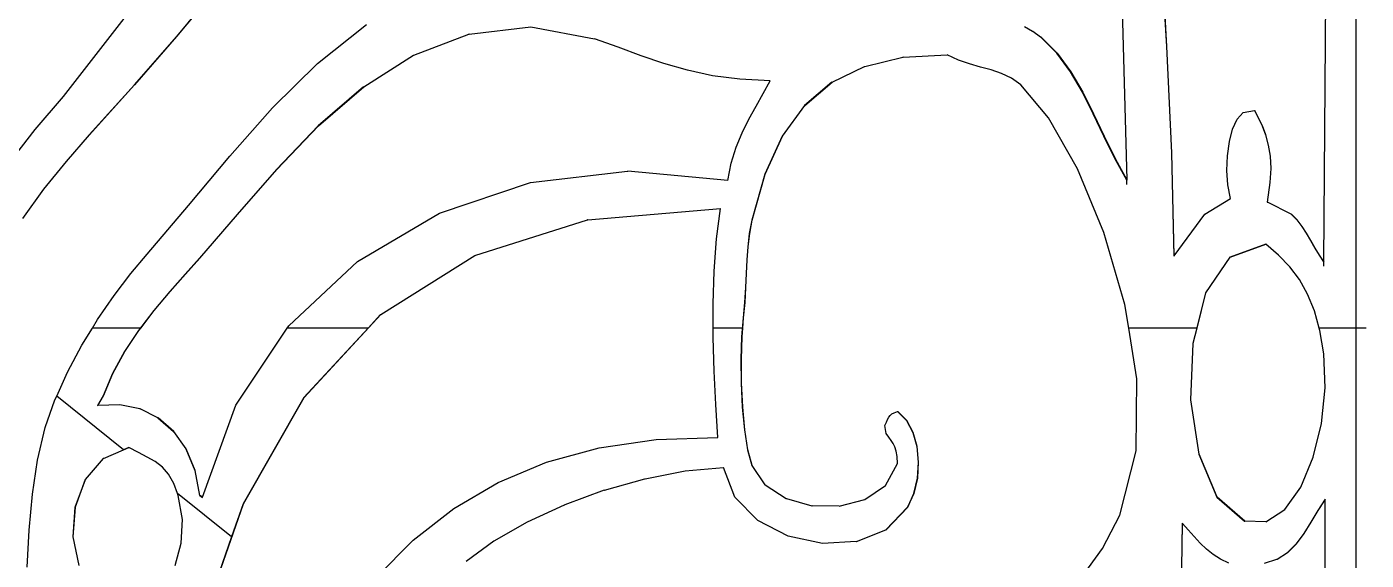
# Model space of a CAD drawing. Header units: inches. Extents: x -343 to 13887, y -13069 to -746.
# Drawn here: x 3764.93 to 3778.86, y -9212.29 to -9206.74 of the extents above; entities that cross this region are included whole.
import ezdxf

# ---------------------------------------------------------------- set-up
doc = ezdxf.new("R2010")
doc.units = ezdxf.units.IN
doc.header["$LTSCALE"] = 17
doc.header["$MEASUREMENT"] = 0
doc.layers.add('OUTLINE', color=1, linetype='Continuous', lineweight=25)

msp = doc.modelspace()

# ---------------------------------------------------------------- linework, layer by layer
for p, q in [((3778.419, -9209.187), (3778.478, -9200.939)), ((3776.269, -9204.613), (3776.371, -9208.334)), ((3776.72, -9205.822), (3776.782, -9206.949)), ((3776.785, -9206.949), (3776.723, -9205.822)), ((3765.313, -9207.47), (3766.182, -9206.35)), ((3766.92, -9206.323), (3766.487, -9206.845)), ((3766.49, -9206.845), (3766.923, -9206.323)), ((3767.954, -9207.125), (3768.463, -9206.719)), ((3769.531, -9206.821), (3770.173, -9206.744)), ((3770.173, -9206.744), (3770.835, -9206.869)), ((3775.306, -9206.742), (3775.391, -9206.789)), ((3775.391, -9206.789), (3775.394, -9206.789)), ((3775.394, -9206.789), (3775.474, -9206.848)), ((3766.487, -9206.845), (3766.049, -9207.346)), ((3766.052, -9207.346), (3766.49, -9206.845)), ((3766.487, -9206.845), (3766.49, -9206.845)), ((3768.954, -9207.04), (3769.528, -9206.821)), ((3769.531, -9206.821), (3769.528, -9206.821)), ((3771.081, -9206.957), (3770.835, -9206.869)), ((3771.319, -9207.044), (3771.081, -9206.957)), ((3775.643, -9207.017), (3775.474, -9206.848)), ((3775.474, -9206.848), (3775.477, -9206.848)), ((3775.477, -9206.848), (3775.646, -9207.017)), ((3776.782, -9206.949), (3776.785, -9206.949)), ((3776.782, -9206.949), (3776.834, -9208.055)), ((3776.837, -9208.055), (3776.785, -9206.949)), ((3768.436, -9207.368), (3768.952, -9207.04)), ((3768.952, -9207.04), (3768.954, -9207.04)), ((3771.556, -9207.125), (3771.319, -9207.044)), ((3773.645, -9207.155), (3774.041, -9207.06)), ((3774.044, -9207.06), (3774.041, -9207.06)), ((3774.044, -9207.06), (3774.502, -9207.035)), ((3774.619, -9207.09), (3774.502, -9207.035)), ((3774.735, -9207.13), (3774.619, -9207.09)), ((3775.786, -9207.211), (3775.643, -9207.017)), ((3775.643, -9207.017), (3775.646, -9207.017)), ((3775.646, -9207.017), (3775.788, -9207.211)), ((3767.486, -9207.588), (3767.954, -9207.125)), ((3771.8, -9207.196), (3771.556, -9207.125)), ((3772.061, -9207.252), (3771.8, -9207.196)), ((3773.305, -9207.321), (3773.642, -9207.155)), ((3773.642, -9207.155), (3773.645, -9207.155)), ((3774.849, -9207.162), (3774.735, -9207.13)), ((3774.96, -9207.192), (3774.849, -9207.162)), ((3775.067, -9207.228), (3774.96, -9207.192)), ((3775.17, -9207.277), (3775.067, -9207.228)), ((3775.909, -9207.424), (3775.786, -9207.211)), ((3775.786, -9207.211), (3775.788, -9207.211)), ((3775.788, -9207.211), (3775.912, -9207.424)), ((3766.049, -9207.346), (3765.579, -9207.868)), ((3765.582, -9207.868), (3766.052, -9207.346)), ((3766.049, -9207.346), (3766.052, -9207.346)), ((3768.433, -9207.368), (3767.962, -9207.774)), ((3767.965, -9207.774), (3768.436, -9207.368)), ((3768.433, -9207.368), (3768.436, -9207.368)), ((3772.345, -9207.29), (3772.061, -9207.252)), ((3772.661, -9207.304), (3772.345, -9207.29)), ((3772.589, -9207.436), (3772.661, -9207.304)), ((3773.303, -9207.321), (3773.018, -9207.562)), ((3773.021, -9207.562), (3773.305, -9207.321)), ((3773.303, -9207.321), (3773.305, -9207.321)), ((3775.268, -9207.346), (3775.17, -9207.277)), ((3775.556, -9207.689), (3775.268, -9207.346)), ((3765.019, -9207.813), (3765.313, -9207.47)), ((3772.514, -9207.568), (3772.589, -9207.436)), ((3776.022, -9207.65), (3775.909, -9207.424)), ((3775.909, -9207.424), (3775.912, -9207.424)), ((3775.912, -9207.424), (3776.024, -9207.65)), ((3767.043, -9208.088), (3767.486, -9207.588)), ((3772.44, -9207.703), (3772.514, -9207.568)), ((3773.018, -9207.562), (3772.787, -9207.88)), ((3772.79, -9207.88), (3773.021, -9207.562)), ((3773.018, -9207.562), (3773.021, -9207.562)), ((3776.131, -9207.882), (3776.022, -9207.65)), ((3776.022, -9207.65), (3776.024, -9207.65)), ((3776.024, -9207.65), (3776.134, -9207.882)), ((3777.519, -9207.704), (3777.58, -9207.636)), ((3777.58, -9207.636), (3777.697, -9207.615)), ((3777.697, -9207.615), (3777.7, -9207.615)), ((3777.697, -9207.615), (3777.738, -9207.691)), ((3777.741, -9207.691), (3777.7, -9207.615)), ((3767.962, -9207.774), (3767.527, -9208.227)), ((3767.53, -9208.227), (3767.965, -9207.774)), ((3767.962, -9207.774), (3767.965, -9207.774)), ((3772.37, -9207.845), (3772.44, -9207.703)), ((3775.856, -9208.22), (3775.556, -9207.689)), ((3777.471, -9207.808), (3777.519, -9207.704)), ((3777.738, -9207.691), (3777.741, -9207.691)), ((3777.738, -9207.691), (3777.778, -9207.775)), ((3777.78, -9207.775), (3777.741, -9207.691)), ((3777.778, -9207.775), (3777.78, -9207.775)), ((3777.778, -9207.775), (3777.813, -9207.869)), ((3777.816, -9207.869), (3777.78, -9207.775)), ((3764.732, -9208.181), (3765.019, -9207.813)), ((3765.579, -9207.868), (3765.339, -9208.144)), ((3765.342, -9208.144), (3765.582, -9207.868)), ((3765.579, -9207.868), (3765.582, -9207.868)), ((3772.308, -9207.996), (3772.37, -9207.845)), ((3772.787, -9207.88), (3772.605, -9208.277)), ((3772.608, -9208.277), (3772.79, -9207.88)), ((3772.787, -9207.88), (3772.79, -9207.88)), ((3776.245, -9208.115), (3776.131, -9207.882)), ((3776.131, -9207.882), (3776.134, -9207.882)), ((3776.134, -9207.882), (3776.248, -9208.115)), ((3777.437, -9207.938), (3777.471, -9207.808)), ((3777.813, -9207.869), (3777.816, -9207.869)), ((3777.813, -9207.869), (3777.842, -9207.974)), ((3777.845, -9207.974), (3777.816, -9207.869)), ((3772.257, -9208.161), (3772.308, -9207.996)), ((3776.834, -9208.055), (3776.837, -9208.055)), ((3776.834, -9208.055), (3776.858, -9209.129)), ((3776.861, -9209.126), (3776.837, -9208.055)), ((3777.417, -9208.085), (3777.437, -9207.938)), ((3777.842, -9207.974), (3777.845, -9207.974)), ((3777.842, -9207.974), (3777.861, -9208.09)), ((3777.864, -9208.09), (3777.845, -9207.974)), ((3765.339, -9208.144), (3765.105, -9208.434)), ((3765.108, -9208.434), (3765.342, -9208.144)), ((3765.339, -9208.144), (3765.342, -9208.144)), ((3766.613, -9208.601), (3767.043, -9208.088)), ((3772.22, -9208.341), (3772.257, -9208.161)), ((3776.371, -9208.339), (3776.245, -9208.115)), ((3776.245, -9208.115), (3776.248, -9208.115)), ((3776.248, -9208.115), (3776.371, -9208.334)), ((3777.412, -9208.239), (3777.417, -9208.085)), ((3777.861, -9208.09), (3777.864, -9208.09)), ((3777.861, -9208.09), (3777.868, -9208.219)), ((3777.871, -9208.219), (3777.864, -9208.09)), ((3767.527, -9208.227), (3767.119, -9208.697)), ((3767.122, -9208.697), (3767.53, -9208.227)), ((3767.527, -9208.227), (3767.53, -9208.227)), ((3770.168, -9208.364), (3771.179, -9208.245)), ((3771.179, -9208.245), (3771.182, -9208.245)), ((3771.182, -9208.245), (3771.181, -9208.245)), ((3772.22, -9208.341), (3771.182, -9208.245)), ((3772.605, -9208.277), (3772.47, -9208.756)), ((3772.473, -9208.756), (3772.608, -9208.277)), ((3772.605, -9208.277), (3772.608, -9208.277)), ((3776.132, -9208.885), (3775.856, -9208.22)), ((3776.371, -9208.334), (3776.371, -9208.339)), ((3776.372, -9208.341), (3776.371, -9208.339)), ((3776.372, -9208.383), (3776.372, -9208.341)), ((3777.422, -9208.389), (3777.412, -9208.239)), ((3777.868, -9208.219), (3777.859, -9208.362)), ((3777.862, -9208.362), (3777.871, -9208.219)), ((3777.868, -9208.219), (3777.871, -9208.219)), ((3765.105, -9208.434), (3764.885, -9208.738)), ((3764.888, -9208.738), (3765.108, -9208.434)), ((3765.105, -9208.434), (3765.108, -9208.434)), ((3769.221, -9208.682), (3770.168, -9208.364)), ((3777.447, -9208.528), (3777.422, -9208.389)), ((3777.859, -9208.362), (3777.83, -9208.569)), ((3777.833, -9208.569), (3777.862, -9208.362)), ((3777.859, -9208.362), (3777.862, -9208.362)), ((3766.182, -9209.108), (3766.613, -9208.601)), ((3777.182, -9208.694), (3777.447, -9208.528)), ((3777.83, -9208.569), (3777.833, -9208.569)), ((3778.08, -9208.694), (3777.833, -9208.569)), ((3767.119, -9208.697), (3766.727, -9209.15)), ((3766.73, -9209.15), (3767.122, -9208.697)), ((3767.119, -9208.697), (3767.122, -9208.697)), ((3768.371, -9209.184), (3769.221, -9208.682)), ((3769.591, -9209.121), (3770.763, -9208.752)), ((3770.766, -9208.752), (3770.763, -9208.752)), ((3770.766, -9208.752), (3772.146, -9208.632)), ((3772.104, -9208.951), (3772.146, -9208.632)), ((3772.47, -9208.756), (3772.445, -9208.893)), ((3772.448, -9208.893), (3772.473, -9208.756)), ((3772.47, -9208.756), (3772.473, -9208.756)), ((3776.861, -9209.126), (3777.182, -9208.694)), ((3778.08, -9208.694), (3778.083, -9208.694)), ((3778.08, -9208.694), (3778.139, -9208.753)), ((3778.141, -9208.753), (3778.083, -9208.694)), ((3778.139, -9208.753), (3778.141, -9208.753)), ((3778.139, -9208.753), (3778.19, -9208.82)), ((3778.193, -9208.82), (3778.141, -9208.753)), ((3772.445, -9208.893), (3772.429, -9209.031)), ((3772.432, -9209.031), (3772.448, -9208.893)), ((3772.445, -9208.893), (3772.448, -9208.893)), ((3776.35, -9209.631), (3776.132, -9208.885)), ((3778.19, -9208.82), (3778.193, -9208.82)), ((3778.19, -9208.82), (3778.237, -9208.892)), ((3778.24, -9208.892), (3778.193, -9208.82)), ((3778.237, -9208.892), (3778.24, -9208.892)), ((3778.237, -9208.892), (3778.281, -9208.968)), ((3778.284, -9208.968), (3778.24, -9208.892)), ((3772.078, -9209.284), (3772.104, -9208.951)), ((3772.429, -9209.031), (3772.42, -9209.169)), ((3772.422, -9209.169), (3772.432, -9209.031)), ((3772.429, -9209.031), (3772.432, -9209.031)), ((3777.815, -9209.005), (3777.445, -9209.139)), ((3777.445, -9209.139), (3777.816, -9209.006)), ((3777.816, -9209.006), (3777.815, -9209.005)), ((3777.948, -9209.119), (3777.816, -9209.006)), ((3778.281, -9208.968), (3778.325, -9209.045)), ((3778.281, -9208.968), (3778.284, -9208.968)), ((3778.328, -9209.045), (3778.284, -9208.968)), ((3778.325, -9209.045), (3778.328, -9209.045)), ((3778.325, -9209.045), (3778.37, -9209.12)), ((3778.373, -9209.12), (3778.328, -9209.045)), ((3766.013, -9209.311), (3766.182, -9209.108)), ((3766.727, -9209.15), (3766.578, -9209.316)), ((3766.581, -9209.316), (3766.73, -9209.15)), ((3766.727, -9209.15), (3766.73, -9209.15)), ((3767.654, -9209.854), (3768.371, -9209.184)), ((3768.612, -9209.737), (3769.589, -9209.121)), ((3769.589, -9209.121), (3769.591, -9209.121)), ((3772.42, -9209.169), (3772.413, -9209.311)), ((3772.416, -9209.311), (3772.422, -9209.169)), ((3772.42, -9209.169), (3772.422, -9209.169)), ((3776.858, -9209.129), (3776.861, -9209.126)), ((3777.442, -9209.139), (3777.19, -9209.512)), ((3777.193, -9209.512), (3777.445, -9209.139)), ((3777.445, -9209.139), (3777.442, -9209.139)), ((3778.064, -9209.24), (3777.948, -9209.119)), ((3778.37, -9209.12), (3778.373, -9209.12)), ((3778.37, -9209.12), (3778.419, -9209.191)), ((3778.419, -9209.187), (3778.373, -9209.12)), ((3765.839, -9209.539), (3766.013, -9209.311)), ((3766.578, -9209.316), (3766.418, -9209.498)), ((3766.42, -9209.498), (3766.581, -9209.316)), ((3766.578, -9209.316), (3766.581, -9209.316)), ((3772.067, -9209.626), (3772.078, -9209.284)), ((3772.413, -9209.311), (3772.406, -9209.457)), ((3772.409, -9209.457), (3772.416, -9209.311)), ((3772.413, -9209.311), (3772.416, -9209.311)), ((3778.165, -9209.373), (3778.064, -9209.24)), ((3778.419, -9209.191), (3778.419, -9209.187)), ((3778.419, -9209.233), (3778.419, -9209.191)), ((3772.406, -9209.457), (3772.397, -9209.61)), ((3772.399, -9209.61), (3772.409, -9209.457)), ((3772.406, -9209.457), (3772.409, -9209.457)), ((3778.251, -9209.524), (3778.165, -9209.373)), ((3765.666, -9209.79), (3765.839, -9209.539)), ((3766.418, -9209.498), (3766.253, -9209.695)), ((3766.256, -9209.695), (3766.42, -9209.498)), ((3766.418, -9209.498), (3766.42, -9209.498)), ((3777.059, -9210.037), (3777.193, -9209.512)), ((3777.19, -9209.512), (3777.097, -9209.878)), ((3777.19, -9209.512), (3777.193, -9209.512)), ((3778.321, -9209.699), (3778.251, -9209.524)), ((3766.096, -9209.904), (3766.256, -9209.695)), ((3766.253, -9209.695), (3766.113, -9209.878)), ((3766.253, -9209.695), (3766.256, -9209.695)), ((3767.814, -9210.599), (3768.612, -9209.737)), ((3768.609, -9209.737), (3768.479, -9209.878)), ((3768.609, -9209.737), (3768.612, -9209.737)), ((3772.067, -9209.878), (3772.067, -9209.626)), ((3772.397, -9209.61), (3772.381, -9209.772)), ((3772.384, -9209.772), (3772.399, -9209.61)), ((3772.397, -9209.61), (3772.399, -9209.61)), ((3776.39, -9209.878), (3776.35, -9209.631)), ((3778.37, -9209.878), (3778.321, -9209.699)), ((3765.502, -9210.057), (3765.612, -9209.878)), ((3765.612, -9209.878), (3765.666, -9209.79)), ((3766.113, -9209.878), (3765.612, -9209.878)), ((3766.113, -9209.878), (3766.093, -9209.904)), ((3767.104, -9210.678), (3767.639, -9209.878)), ((3767.639, -9209.878), (3767.654, -9209.854)), ((3768.479, -9209.878), (3767.639, -9209.878)), ((3768.479, -9209.878), (3767.812, -9210.599)), ((3772.373, -9209.878), (3772.067, -9209.878)), ((3772.068, -9209.975), (3772.067, -9209.878)), ((3772.373, -9209.878), (3772.366, -9209.969)), ((3772.368, -9209.969), (3772.384, -9209.772)), ((3772.381, -9209.772), (3772.373, -9209.878)), ((3772.381, -9209.772), (3772.384, -9209.772)), ((3776.474, -9210.405), (3776.39, -9209.878)), ((3777.097, -9209.878), (3776.39, -9209.878)), ((3777.097, -9209.878), (3777.056, -9210.037)), ((3778.377, -9209.904), (3778.37, -9209.878)), ((3778.86, -9209.878), (3778.37, -9209.878)), ((3766.093, -9209.904), (3765.946, -9210.123)), ((3765.949, -9210.123), (3766.096, -9209.904)), ((3766.093, -9209.904), (3766.096, -9209.904)), ((3772.078, -9210.326), (3772.068, -9209.975)), ((3772.366, -9209.969), (3772.358, -9210.2)), ((3772.361, -9210.2), (3772.368, -9209.969)), ((3772.366, -9209.969), (3772.368, -9209.969)), ((3778.419, -9210.145), (3778.377, -9209.904)), ((3765.352, -9210.337), (3765.502, -9210.057)), ((3765.946, -9210.123), (3765.821, -9210.349)), ((3765.824, -9210.349), (3765.949, -9210.123)), ((3765.946, -9210.123), (3765.949, -9210.123)), ((3777.056, -9210.037), (3777.034, -9210.625)), ((3777.037, -9210.625), (3777.059, -9210.037)), ((3777.056, -9210.037), (3777.059, -9210.037)), ((3778.434, -9210.5), (3778.419, -9210.145)), ((3772.358, -9210.2), (3772.361, -9210.2)), ((3772.358, -9210.2), (3772.36, -9210.448)), ((3772.363, -9210.448), (3772.361, -9210.2)), ((3765.241, -9210.585), (3765.352, -9210.337)), ((3765.821, -9210.349), (3765.726, -9210.581)), ((3765.728, -9210.581), (3765.824, -9210.349)), ((3765.821, -9210.349), (3765.824, -9210.349)), ((3772.095, -9210.674), (3772.078, -9210.326)), ((3776.468, -9211.154), (3776.474, -9210.405)), ((3772.36, -9210.448), (3772.363, -9210.448)), ((3772.36, -9210.448), (3772.372, -9210.699)), ((3772.375, -9210.699), (3772.363, -9210.448)), ((3778.396, -9210.869), (3778.434, -9210.5)), ((3765.122, -9210.913), (3765.223, -9210.624)), ((3765.223, -9210.624), (3765.241, -9210.585)), ((3765.935, -9211.144), (3765.241, -9210.585)), ((3765.726, -9210.581), (3765.667, -9210.685)), ((3765.667, -9210.685), (3765.67, -9210.684)), ((3765.67, -9210.684), (3765.728, -9210.581)), ((3765.897, -9210.675), (3765.67, -9210.684)), ((3765.726, -9210.581), (3765.728, -9210.581)), ((3766.105, -9210.719), (3765.897, -9210.675)), ((3766.757, -9211.637), (3767.104, -9210.678)), ((3767.812, -9210.599), (3767.182, -9211.705)), ((3767.185, -9211.705), (3767.814, -9210.599)), ((3767.812, -9210.599), (3767.814, -9210.599)), ((3772.116, -9211.016), (3772.095, -9210.674)), ((3772.372, -9210.699), (3772.375, -9210.699)), ((3772.372, -9210.699), (3772.394, -9210.936)), ((3772.397, -9210.936), (3772.375, -9210.699)), ((3777.034, -9210.625), (3777.12, -9211.188)), ((3777.034, -9210.625), (3777.037, -9210.625)), ((3777.123, -9211.188), (3777.037, -9210.625)), ((3766.105, -9210.719), (3766.108, -9210.719)), ((3766.294, -9210.812), (3766.108, -9210.719)), ((3766.294, -9210.812), (3766.297, -9210.812)), ((3766.294, -9210.812), (3766.457, -9210.952)), ((3766.46, -9210.952), (3766.297, -9210.812)), ((3773.854, -9210.892), (3773.87, -9210.856)), ((3773.87, -9210.856), (3773.883, -9210.828)), ((3773.883, -9210.828), (3773.894, -9210.804)), ((3773.894, -9210.804), (3773.908, -9210.786)), ((3773.908, -9210.786), (3773.926, -9210.771)), ((3773.926, -9210.771), (3773.951, -9210.758)), ((3773.951, -9210.758), (3773.987, -9210.747)), ((3773.987, -9210.747), (3773.989, -9210.747)), ((3773.987, -9210.747), (3774.078, -9210.839)), ((3774.081, -9210.839), (3773.989, -9210.747)), ((3774.078, -9210.839), (3774.145, -9210.963)), ((3774.078, -9210.839), (3774.081, -9210.839)), ((3774.148, -9210.963), (3774.081, -9210.839)), ((3765.041, -9211.251), (3765.122, -9210.913)), ((3766.457, -9210.952), (3766.586, -9211.135)), ((3766.457, -9210.952), (3766.46, -9210.952)), ((3766.589, -9211.135), (3766.46, -9210.952)), ((3772.394, -9210.936), (3772.397, -9210.936)), ((3772.394, -9210.936), (3772.426, -9211.144)), ((3772.429, -9211.144), (3772.397, -9210.936)), ((3773.869, -9210.975), (3773.854, -9210.892)), ((3773.895, -9211.014), (3773.869, -9210.975)), ((3774.145, -9210.963), (3774.186, -9211.111)), ((3774.145, -9210.963), (3774.148, -9210.963)), ((3774.189, -9211.111), (3774.148, -9210.963)), ((3778.309, -9211.222), (3778.396, -9210.869)), ((3765.991, -9211.12), (3765.935, -9211.144)), ((3765.935, -9211.144), (3765.992, -9211.121)), ((3765.992, -9211.121), (3765.991, -9211.12)), ((3766.091, -9211.172), (3765.992, -9211.121)), ((3766.586, -9211.135), (3766.678, -9211.358)), ((3766.586, -9211.135), (3766.589, -9211.135)), ((3766.681, -9211.358), (3766.589, -9211.135)), ((3770.335, -9211.274), (3770.882, -9211.124)), ((3770.882, -9211.124), (3771.476, -9211.037)), ((3771.476, -9211.037), (3772.116, -9211.016)), ((3773.919, -9211.048), (3773.895, -9211.014)), ((3773.94, -9211.079), (3773.919, -9211.048)), ((3773.957, -9211.114), (3773.94, -9211.079)), ((3773.971, -9211.157), (3773.957, -9211.114)), ((3774.186, -9211.111), (3774.189, -9211.111)), ((3774.186, -9211.111), (3774.202, -9211.272)), ((3774.205, -9211.272), (3774.189, -9211.111)), ((3764.989, -9211.607), (3765.041, -9211.251)), ((3765.724, -9211.233), (3765.537, -9211.453)), ((3765.54, -9211.453), (3765.727, -9211.233)), ((3765.727, -9211.233), (3765.724, -9211.233)), ((3765.727, -9211.233), (3765.935, -9211.144)), ((3766.183, -9211.219), (3766.091, -9211.172)), ((3766.266, -9211.267), (3766.183, -9211.219)), ((3766.34, -9211.325), (3766.266, -9211.267)), ((3769.831, -9211.485), (3770.335, -9211.274)), ((3772.426, -9211.144), (3772.429, -9211.144)), ((3772.426, -9211.144), (3772.47, -9211.307)), ((3772.473, -9211.307), (3772.429, -9211.144)), ((3773.981, -9211.213), (3773.971, -9211.157)), ((3773.987, -9211.286), (3773.981, -9211.213)), ((3774.202, -9211.272), (3774.192, -9211.438)), ((3774.195, -9211.438), (3774.205, -9211.272)), ((3774.202, -9211.272), (3774.205, -9211.272)), ((3776.299, -9211.825), (3776.468, -9211.154)), ((3777.12, -9211.188), (3777.123, -9211.188)), ((3777.12, -9211.188), (3777.308, -9211.638)), ((3777.311, -9211.638), (3777.123, -9211.188)), ((3778.179, -9211.531), (3778.309, -9211.222)), ((3766.405, -9211.398), (3766.34, -9211.325)), ((3766.46, -9211.493), (3766.405, -9211.398)), ((3766.678, -9211.358), (3766.681, -9211.358)), ((3766.678, -9211.358), (3766.727, -9211.618)), ((3766.73, -9211.618), (3766.681, -9211.358)), ((3771.36, -9211.446), (3771.776, -9211.364)), ((3771.776, -9211.364), (3771.778, -9211.364)), ((3771.778, -9211.364), (3772.175, -9211.328)), ((3772.295, -9211.638), (3772.175, -9211.328)), ((3772.47, -9211.307), (3772.607, -9211.51)), ((3772.47, -9211.307), (3772.473, -9211.307)), ((3772.61, -9211.51), (3772.473, -9211.307)), ((3773.859, -9211.515), (3773.987, -9211.286)), ((3765.537, -9211.453), (3765.432, -9211.739)), ((3765.435, -9211.739), (3765.54, -9211.453)), ((3765.537, -9211.453), (3765.54, -9211.453)), ((3766.499, -9211.599), (3766.46, -9211.493)), ((3769.37, -9211.756), (3769.831, -9211.485)), ((3770.938, -9211.565), (3771.357, -9211.446)), ((3771.357, -9211.446), (3771.36, -9211.446)), ((3772.607, -9211.51), (3772.61, -9211.51)), ((3772.61, -9211.51), (3772.827, -9211.651)), ((3773.646, -9211.662), (3773.859, -9211.515)), ((3774.192, -9211.438), (3774.154, -9211.597)), ((3774.157, -9211.597), (3774.195, -9211.438)), ((3774.192, -9211.438), (3774.195, -9211.438)), ((3778.013, -9211.764), (3778.179, -9211.531)), ((3764.955, -9211.979), (3764.989, -9211.607)), ((3767.06, -9212.051), (3766.499, -9211.599)), ((3766.506, -9211.618), (3766.499, -9211.599)), ((3766.548, -9211.868), (3766.506, -9211.618)), ((3766.727, -9211.618), (3766.73, -9211.618)), ((3766.757, -9211.637), (3766.73, -9211.618)), ((3766.73, -9211.618), (3766.756, -9211.639)), ((3766.756, -9211.639), (3766.757, -9211.637)), ((3770.935, -9211.565), (3770.526, -9211.717)), ((3770.935, -9211.565), (3770.938, -9211.565)), ((3772.534, -9211.878), (3772.295, -9211.638)), ((3772.827, -9211.651), (3772.83, -9211.651)), ((3772.83, -9211.651), (3773.096, -9211.726)), ((3773.38, -9211.731), (3773.646, -9211.662)), ((3774.154, -9211.597), (3774.09, -9211.742)), ((3774.092, -9211.742), (3774.157, -9211.597)), ((3774.154, -9211.597), (3774.157, -9211.597)), ((3777.308, -9211.638), (3777.594, -9211.887)), ((3777.308, -9211.638), (3777.311, -9211.638)), ((3777.597, -9211.887), (3777.311, -9211.638)), ((3778.434, -9211.659), (3778.357, -9211.776)), ((3778.36, -9211.776), (3778.434, -9211.664)), ((3778.434, -9211.664), (3778.434, -9211.659)), ((3778.434, -9217.941), (3778.434, -9211.664)), ((3765.432, -9211.739), (3765.41, -9212.05)), ((3765.413, -9212.05), (3765.435, -9211.739)), ((3765.432, -9211.739), (3765.435, -9211.739)), ((3766.71, -9213.055), (3767.185, -9211.705)), ((3767.182, -9211.705), (3767.06, -9212.051)), ((3767.182, -9211.705), (3767.185, -9211.705)), ((3768.95, -9212.084), (3769.37, -9211.756)), ((3770.139, -9211.894), (3770.523, -9211.717)), ((3770.523, -9211.717), (3770.526, -9211.717)), ((3773.096, -9211.726), (3773.099, -9211.726)), ((3773.38, -9211.731), (3773.099, -9211.726)), ((3774.09, -9211.742), (3773.864, -9211.976)), ((3773.867, -9211.976), (3774.092, -9211.742)), ((3774.09, -9211.742), (3774.092, -9211.742)), ((3776.118, -9212.169), (3776.299, -9211.825)), ((3777.816, -9211.893), (3778.013, -9211.764)), ((3778.357, -9211.776), (3778.285, -9211.896)), ((3778.288, -9211.896), (3778.36, -9211.776)), ((3778.36, -9211.776), (3778.357, -9211.776)), ((3766.535, -9212.116), (3766.548, -9211.868)), ((3769.791, -9212.091), (3770.136, -9211.894)), ((3770.136, -9211.894), (3770.139, -9211.894)), ((3772.85, -9212.041), (3772.534, -9211.878)), ((3776.946, -9211.908), (3776.929, -9212.937)), ((3776.932, -9212.937), (3776.949, -9211.911)), ((3776.949, -9211.911), (3776.946, -9211.908)), ((3777.01, -9211.978), (3776.949, -9211.911)), ((3777.594, -9211.887), (3777.597, -9211.887)), ((3777.816, -9211.893), (3777.597, -9211.887)), ((3778.285, -9211.896), (3778.212, -9212.013)), ((3778.215, -9212.013), (3778.288, -9211.896)), ((3778.285, -9211.896), (3778.288, -9211.896)), ((3764.934, -9212.365), (3764.955, -9211.979)), ((3765.41, -9212.05), (3765.413, -9212.05)), ((3765.41, -9212.05), (3765.473, -9212.348)), ((3765.476, -9212.348), (3765.413, -9212.05)), ((3767.06, -9212.051), (3766.707, -9213.055)), ((3768.568, -9212.468), (3768.95, -9212.084)), ((3769.498, -9212.302), (3769.788, -9212.091)), ((3769.788, -9212.091), (3769.791, -9212.091)), ((3773.204, -9212.117), (3772.85, -9212.041)), ((3773.555, -9212.098), (3773.207, -9212.117)), ((3773.555, -9212.098), (3773.558, -9212.098)), ((3773.558, -9212.098), (3773.864, -9211.976)), ((3773.864, -9211.976), (3773.867, -9211.976)), ((3777.072, -9212.047), (3777.01, -9211.978)), ((3777.134, -9212.114), (3777.072, -9212.047)), ((3778.212, -9212.013), (3778.132, -9212.121)), ((3778.135, -9212.121), (3778.215, -9212.013)), ((3778.212, -9212.013), (3778.215, -9212.013)), ((3766.473, -9212.346), (3766.535, -9212.116)), ((3773.204, -9212.117), (3773.207, -9212.117)), ((3775.898, -9212.471), (3776.118, -9212.169)), ((3777.198, -9212.176), (3777.134, -9212.114)), ((3777.267, -9212.233), (3777.198, -9212.176)), ((3777.345, -9212.282), (3777.267, -9212.233)), ((3777.935, -9212.283), (3778.041, -9212.214)), ((3778.132, -9212.121), (3778.041, -9212.214)), ((3778.041, -9212.214), (3778.044, -9212.214)), ((3778.044, -9212.214), (3778.135, -9212.121)), ((3778.132, -9212.121), (3778.135, -9212.121)), ((3777.432, -9212.323), (3777.345, -9212.282)), ((3777.803, -9212.323), (3777.932, -9212.283)), ((3777.932, -9212.283), (3777.935, -9212.283))]:
    msp.add_line(p, q)
at = {"layer": 'OUTLINE'}
msp.add_line((3778.755, -9231.163), (3778.755, -9124.163), dxfattribs=at)

doc.saveas('drawing.dxf')
